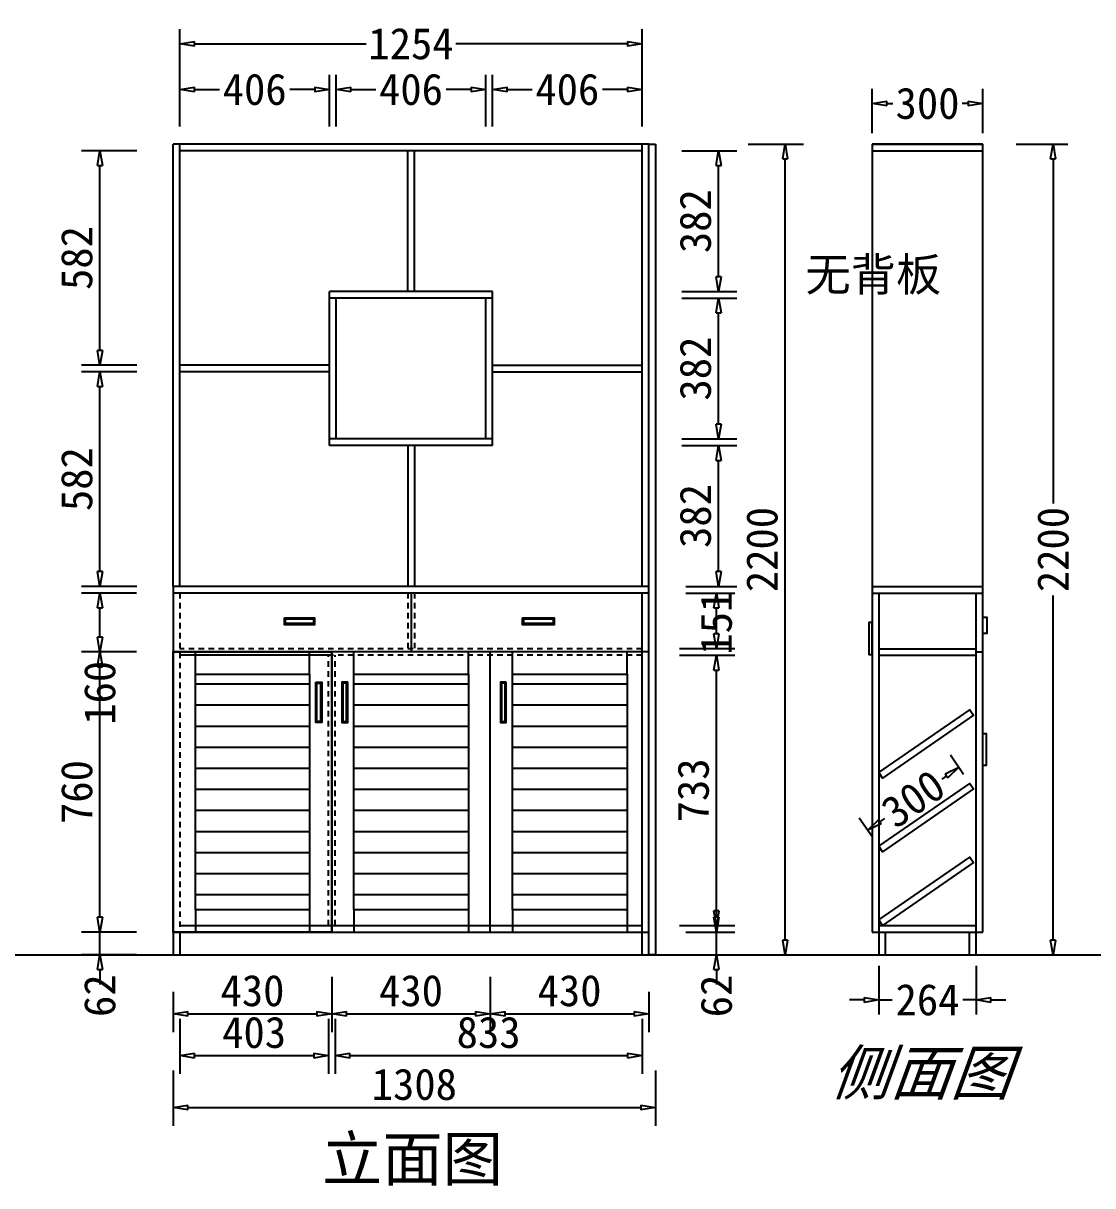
# Model space of a CAD drawing. Header units: millimetres. Extents: x 366509 to 398313, y -1245498 to -1202747.
# Drawn here: x 385664 to 388565, y -1206265 to -1203111 of the extents above; entities that cross this region are included whole.
import ezdxf

# ---------------------------------------------------------------- set-up
doc = ezdxf.new("R2010")
doc.units = ezdxf.units.MM
doc.header["$LTSCALE"] = 20
doc.linetypes.add('JIS_02_0.7', pattern=[1.35, 0.75, -0.6])
doc.layers.get('Defpoints').update_dxf_attribs({"color": 250})
doc.styles.get("Standard").update_dxf_attribs({"font": 'SimSun.ttf', "height": 85})
doc.styles.add('汉字', font='SimSun.ttf', dxfattribs={"oblique": 20, "height": 80})
doc.dimstyles.new('200', dxfattribs={"dimtxt": 90, "dimasz": 40, "dimexe": 50, "dimexo": 100, "dimgap": 20, "dimtad": 1, "dimdec": 0, "dimtxsty": 'Standard', "dimblk": 'CLOSEDBLANK', "dimcen": 100, "dimdle": 50, "dimclrd": 256, "dimclre": 256, "dimclrt": 256, "dimadec": 0, "dimazin": 0, "dimtfac": 1, "dimtdec": 0, "dimtmove": 2, "dimatfit": 3, "dimldrblk": 'CLOSEDBLANK', "dimfxl": 100, "dimfxlon": 1, "dimlwd": 25, "dimlwe": 25, "dimarcsym": 0})
doc.dimstyles.new('周文晶', dxfattribs={"dimtxt": 70, "dimasz": 40, "dimexe": 40, "dimexo": 30, "dimgap": 10, "dimtad": 0, "dimdec": 0, "dimtxsty": 'Standard', "dimblk": 'CLOSEDBLANK', "dimcen": 200, "dimclrd": 256, "dimclre": 256, "dimadec": 0, "dimazin": 0, "dimtfac": 1, "dimtdec": 0, "dimtmove": 0, "dimatfit": 3, "dimldrblk": 'CLOSEDBLANK', "dimfxl": 100, "dimfxlon": 1, "dimarcsym": 0})

# ---------------------------------------------------------------- blocks, each defined once
blk = doc.blocks.new('_ClosedBlank')
at = {"color": 0, "linetype": 'ByBlock', "lineweight": -2}
for p, q in [((-1, 0.167), (0, 0)), ((-1, 0.167), (-1, -0.167)), ((0, 0), (-1, -0.167))]:
    blk.add_line(p, q, dxfattribs=at)
blk = doc.blocks.new('*D392')
at = {"lineweight": 25, "transparency": 16777216}
for p, q in [((386500.8, -1205698.6), (386500.8, -1205848.6)), ((386070.8, -1205738.8), (386070.8, -1205848.6)), ((386110.8, -1205798.6), (386460.8, -1205798.6))]:
    blk.add_line(p, q, dxfattribs=at)
at = {"layer": 'Defpoints', "color": 0, "transparency": 16777216}
for p in [(386500.8, -1205576.8), (386070.8, -1205638.8), (386500.8, -1205798.6)]:
    blk.add_point(p, dxfattribs=at)
at = {"lineweight": 25, "transparency": 16777216, "xscale": 40, "yscale": 40, "zscale": 40, "rotation": 180}
blk.add_blockref('_ClosedBlank', (386070.8, -1205798.6), dxfattribs=at)
at = {"lineweight": 25, "transparency": 16777216, "xscale": 40, "yscale": 40, "zscale": 40}
blk.add_blockref('_ClosedBlank', (386500.8, -1205798.6), dxfattribs=at)
at = {"lineweight": -3, "transparency": 16777216, "insert": (386285.8, -1205736.1), "char_height": 85, "attachment_point": 5}
blk.add_mtext('430', dxfattribs=at)
blk = doc.blocks.new('*D393')
at = {"lineweight": 25, "transparency": 16777216}
for p, q in [((386500.8, -1205698.6), (386500.8, -1205848.6)), ((386930.8, -1205698.6), (386930.8, -1205848.6)), ((386540.8, -1205798.6), (386890.8, -1205798.6))]:
    blk.add_line(p, q, dxfattribs=at)
at = {"layer": 'Defpoints', "color": 0, "transparency": 16777216}
for p in [(386500.8, -1205576.8), (386930.8, -1205576.8), (386930.8, -1205798.6)]:
    blk.add_point(p, dxfattribs=at)
at = {"lineweight": 25, "transparency": 16777216, "xscale": 40, "yscale": 40, "zscale": 40, "rotation": 180}
blk.add_blockref('_ClosedBlank', (386500.8, -1205798.6), dxfattribs=at)
at = {"lineweight": 25, "transparency": 16777216, "xscale": 40, "yscale": 40, "zscale": 40}
blk.add_blockref('_ClosedBlank', (386930.8, -1205798.6), dxfattribs=at)
at = {"lineweight": -3, "transparency": 16777216, "insert": (386715.8, -1205736.1), "char_height": 85, "attachment_point": 5}
blk.add_mtext('430', dxfattribs=at)
blk = doc.blocks.new('*D394')
at = {"lineweight": 25, "transparency": 16777216}
for p, q in [((386930.8, -1205698.6), (386930.8, -1205848.6)), ((387360.8, -1205738.8), (387360.8, -1205848.6)), ((386970.8, -1205798.6), (387320.8, -1205798.6))]:
    blk.add_line(p, q, dxfattribs=at)
at = {"layer": 'Defpoints', "color": 0, "transparency": 16777216}
for p in [(386930.8, -1205576.8), (387360.8, -1205638.8), (387360.8, -1205798.6)]:
    blk.add_point(p, dxfattribs=at)
at = {"lineweight": 25, "transparency": 16777216, "xscale": 40, "yscale": 40, "zscale": 40, "rotation": 180}
blk.add_blockref('_ClosedBlank', (386930.8, -1205798.6), dxfattribs=at)
at = {"lineweight": 25, "transparency": 16777216, "xscale": 40, "yscale": 40, "zscale": 40}
blk.add_blockref('_ClosedBlank', (387360.8, -1205798.6), dxfattribs=at)
at = {"lineweight": -3, "transparency": 16777216, "insert": (387145.8, -1205736.1), "char_height": 85, "attachment_point": 5}
blk.add_mtext('430', dxfattribs=at)
blk = doc.blocks.new('*D395')
at = {"lineweight": 25, "transparency": 16777216}
for p, q in [((386088.8, -1205811.9), (386088.8, -1205961.9)), ((386491.8, -1205811.9), (386491.8, -1205961.9)), ((386128.8, -1205911.9), (386451.8, -1205911.9))]:
    blk.add_line(p, q, dxfattribs=at)
at = {"layer": 'Defpoints', "color": 0, "transparency": 16777216}
for p in [(386491.8, -1205558.8), (386088.8, -1205576.8), (386491.8, -1205911.9)]:
    blk.add_point(p, dxfattribs=at)
at = {"lineweight": 25, "transparency": 16777216, "xscale": 40, "yscale": 40, "zscale": 40, "rotation": 180}
blk.add_blockref('_ClosedBlank', (386088.8, -1205911.9), dxfattribs=at)
at = {"lineweight": 25, "transparency": 16777216, "xscale": 40, "yscale": 40, "zscale": 40}
blk.add_blockref('_ClosedBlank', (386491.8, -1205911.9), dxfattribs=at)
at = {"lineweight": -3, "transparency": 16777216, "insert": (386290.3, -1205849.4), "char_height": 85, "attachment_point": 5}
blk.add_mtext('403', dxfattribs=at)
blk = doc.blocks.new('*D396')
at = {"lineweight": 25, "transparency": 16777216}
for p, q in [((386509.8, -1205811.9), (386509.8, -1205961.9)), ((387342.8, -1205811.9), (387342.8, -1205961.9)), ((386549.8, -1205911.9), (387302.8, -1205911.9))]:
    blk.add_line(p, q, dxfattribs=at)
at = {"layer": 'Defpoints', "color": 0, "transparency": 16777216}
for p in [(386509.8, -1205558.8), (387342.8, -1205576.8), (387342.8, -1205911.9)]:
    blk.add_point(p, dxfattribs=at)
at = {"lineweight": 25, "transparency": 16777216, "xscale": 40, "yscale": 40, "zscale": 40, "rotation": 180}
blk.add_blockref('_ClosedBlank', (386509.8, -1205911.9), dxfattribs=at)
at = {"lineweight": 25, "transparency": 16777216, "xscale": 40, "yscale": 40, "zscale": 40}
blk.add_blockref('_ClosedBlank', (387342.8, -1205911.9), dxfattribs=at)
at = {"lineweight": -3, "transparency": 16777216, "insert": (386926.3, -1205849.4), "char_height": 85, "attachment_point": 5}
blk.add_mtext('833', dxfattribs=at)
blk = doc.blocks.new('*D431')
at = {"lineweight": 25, "transparency": 16777216}
for p, q in [((385871.9, -1205536.8), (385871.9, -1205496.8)), ((385970.8, -1205576.8), (385821.9, -1205576.8)), ((385871.9, -1205638.8), (385871.9, -1205576.8)), ((385970.8, -1205638.8), (385821.9, -1205638.8)), ((385871.9, -1205678.8), (385871.9, -1205718.8))]:
    blk.add_line(p, q, dxfattribs=at)
at = {"layer": 'Defpoints', "color": 0, "transparency": 16777216}
for p in [(385871.9, -1205576.8), (386070.8, -1205576.8), (386070.8, -1205638.8)]:
    blk.add_point(p, dxfattribs=at)
at = {"lineweight": 25, "transparency": 16777216, "xscale": 40, "yscale": 40, "zscale": 40}
for p, rotation in [((385871.9, -1205576.8), 270), ((385871.9, -1205638.8), 90)]:
    blk.add_blockref('_ClosedBlank', p, dxfattribs=dict(at, rotation=rotation))
at = {"lineweight": -3, "transparency": 16777216, "insert": (385871.9, -1205749.4), "char_height": 85, "attachment_point": 5, "rotation": 90}
blk.add_mtext('62', dxfattribs=at)
blk = doc.blocks.new('*D432')
at = {"lineweight": 25, "transparency": 16777216}
for p, q in [((385970.8, -1204816.8), (385821.9, -1204816.8)), ((385871.9, -1205536.8), (385871.9, -1204856.8)), ((385970.8, -1205576.8), (385821.9, -1205576.8))]:
    blk.add_line(p, q, dxfattribs=at)
at = {"layer": 'Defpoints', "color": 0, "transparency": 16777216}
for p in [(385871.9, -1204816.8), (386070.8, -1204816.8), (386070.8, -1205576.8)]:
    blk.add_point(p, dxfattribs=at)
at = {"lineweight": 25, "transparency": 16777216, "xscale": 40, "yscale": 40, "zscale": 40}
for p, rotation in [((385871.9, -1204816.8), 90), ((385871.9, -1205576.8), 270)]:
    blk.add_blockref('_ClosedBlank', p, dxfattribs=dict(at, rotation=rotation))
at = {"lineweight": -3, "transparency": 16777216, "insert": (385809.4, -1205196.8), "char_height": 85, "attachment_point": 5, "rotation": 90}
blk.add_mtext('760', dxfattribs=at)
blk = doc.blocks.new('*D433')
at = {"lineweight": 25, "transparency": 16777216}
for p, q in [((385970.8, -1204656.8), (385821.9, -1204656.8)), ((385871.9, -1204776.8), (385871.9, -1204696.8)), ((385970.8, -1204816.8), (385821.9, -1204816.8))]:
    blk.add_line(p, q, dxfattribs=at)
at = {"layer": 'Defpoints', "color": 0, "transparency": 16777216}
for p in [(385871.9, -1204656.8), (386070.8, -1204656.8), (386070.8, -1204816.8)]:
    blk.add_point(p, dxfattribs=at)
at = {"lineweight": 25, "transparency": 16777216, "xscale": 40, "yscale": 40, "zscale": 40}
for p, rotation in [((385871.9, -1204656.8), 90), ((385871.9, -1204816.8), 270)]:
    blk.add_blockref('_ClosedBlank', p, dxfattribs=dict(at, rotation=rotation))
at = {"lineweight": -3, "transparency": 16777216, "insert": (385871.9, -1204927.5), "char_height": 85, "attachment_point": 5, "rotation": 90}
blk.add_mtext('160', dxfattribs=at)
blk = doc.blocks.new('*D397')
at = {"lineweight": 25, "transparency": 16777216}
for p, q in [((387544.2, -1205536.8), (387544.2, -1205496.8)), ((387460.8, -1205576.8), (387594.2, -1205576.8)), ((387544.2, -1205638.8), (387544.2, -1205576.8)), ((387460.8, -1205638.8), (387594.2, -1205638.8)), ((387544.2, -1205678.8), (387544.2, -1205718.8))]:
    blk.add_line(p, q, dxfattribs=at)
at = {"layer": 'Defpoints', "color": 0, "transparency": 16777216}
for p in [(387360.8, -1205576.8), (387544.2, -1205576.8), (387360.8, -1205638.8)]:
    blk.add_point(p, dxfattribs=at)
at = {"lineweight": 25, "transparency": 16777216, "xscale": 40, "yscale": 40, "zscale": 40}
for p, rotation in [((387544.2, -1205576.8), 270), ((387544.2, -1205638.8), 90)]:
    blk.add_blockref('_ClosedBlank', p, dxfattribs=dict(at, rotation=rotation))
at = {"lineweight": -3, "transparency": 16777216, "insert": (387544.2, -1205750.2), "char_height": 85, "attachment_point": 5, "rotation": 90}
blk.add_mtext('62', dxfattribs=at)
blk = doc.blocks.new('*D434')
at = {"lineweight": 25, "transparency": 16777216}
for p, q in [((387444.2, -1204825.8), (387594.2, -1204825.8)), ((387544.2, -1205518.8), (387544.2, -1204865.8)), ((387444.2, -1205558.8), (387594.2, -1205558.8))]:
    blk.add_line(p, q, dxfattribs=at)
at = {"layer": 'Defpoints', "color": 0, "transparency": 16777216}
for p in [(387342.8, -1204825.8), (387544.2, -1204825.8), (387342.8, -1205558.8)]:
    blk.add_point(p, dxfattribs=at)
at = {"lineweight": 25, "transparency": 16777216, "xscale": 40, "yscale": 40, "zscale": 40}
for p, rotation in [((387544.2, -1204825.8), 90), ((387544.2, -1205558.8), 270)]:
    blk.add_blockref('_ClosedBlank', p, dxfattribs=dict(at, rotation=rotation))
at = {"lineweight": -3, "transparency": 16777216, "insert": (387481.7, -1205192.3), "char_height": 85, "attachment_point": 5, "rotation": 90}
blk.add_mtext('733', dxfattribs=at)
blk = doc.blocks.new('*D435')
at = {"lineweight": 25, "transparency": 16777216}
for p, q in [((387460.8, -1204656.8), (387594.2, -1204656.8)), ((387544.2, -1204767.8), (387544.2, -1204696.8)), ((387444.2, -1204807.8), (387594.2, -1204807.8))]:
    blk.add_line(p, q, dxfattribs=at)
at = {"layer": 'Defpoints', "color": 0, "transparency": 16777216}
for p in [(387360.8, -1204656.8), (387544.2, -1204656.8), (387342.8, -1204807.8)]:
    blk.add_point(p, dxfattribs=at)
at = {"lineweight": 25, "transparency": 16777216, "xscale": 40, "yscale": 40, "zscale": 40}
for p, rotation in [((387544.2, -1204656.8), 90), ((387544.2, -1204807.8), 270)]:
    blk.add_blockref('_ClosedBlank', p, dxfattribs=dict(at, rotation=rotation))
at = {"lineweight": -3, "transparency": 16777216, "insert": (387544.2, -1204737.3), "char_height": 85, "attachment_point": 5, "rotation": 90}
blk.add_mtext('151', dxfattribs=at)
blk = doc.blocks.new('*D436')
at = {"lineweight": 25, "transparency": 16777216}
for p, q in [((387450, -1204256.8), (387600, -1204256.8)), ((387550, -1204598.8), (387550, -1204296.8)), ((387460.8, -1204638.8), (387600, -1204638.8))]:
    blk.add_line(p, q, dxfattribs=at)
at = {"layer": 'Defpoints', "color": 0, "transparency": 16777216}
for p in [(387342.8, -1204256.8), (387550, -1204256.8), (387360.8, -1204638.8)]:
    blk.add_point(p, dxfattribs=at)
at = {"lineweight": 25, "transparency": 16777216, "xscale": 40, "yscale": 40, "zscale": 40}
for p, rotation in [((387550, -1204256.8), 90), ((387550, -1204638.8), 270)]:
    blk.add_blockref('_ClosedBlank', p, dxfattribs=dict(at, rotation=rotation))
at = {"lineweight": -3, "transparency": 16777216, "insert": (387487.5, -1204447.8), "char_height": 85, "attachment_point": 5, "rotation": 90}
blk.add_mtext('382', dxfattribs=at)
blk = doc.blocks.new('*D398')
at = {"lineweight": 25, "transparency": 16777216}
for p, q in [((387450, -1203856.8), (387600, -1203856.8)), ((387550, -1204198.8), (387550, -1203896.8)), ((387450, -1204238.8), (387600, -1204238.8))]:
    blk.add_line(p, q, dxfattribs=at)
at = {"layer": 'Defpoints', "color": 0, "transparency": 16777216}
for p in [(387342.8, -1203856.8), (387550, -1203856.8), (387342.8, -1204238.8)]:
    blk.add_point(p, dxfattribs=at)
at = {"lineweight": 25, "transparency": 16777216, "xscale": 40, "yscale": 40, "zscale": 40}
for p, rotation in [((387550, -1203856.8), 90), ((387550, -1204238.8), 270)]:
    blk.add_blockref('_ClosedBlank', p, dxfattribs=dict(at, rotation=rotation))
at = {"lineweight": -3, "transparency": 16777216, "insert": (387487.5, -1204047.8), "char_height": 85, "attachment_point": 5, "rotation": 90}
blk.add_mtext('382', dxfattribs=at)
blk = doc.blocks.new('*D437')
at = {"lineweight": 25, "transparency": 16777216}
for p, q in [((387450, -1203456.8), (387600, -1203456.8)), ((387550, -1203798.8), (387550, -1203496.8)), ((387450, -1203838.8), (387600, -1203838.8))]:
    blk.add_line(p, q, dxfattribs=at)
at = {"layer": 'Defpoints', "color": 0, "transparency": 16777216}
for p in [(387342.8, -1203456.8), (387550, -1203456.8), (386918.8, -1203838.8)]:
    blk.add_point(p, dxfattribs=at)
at = {"lineweight": 25, "transparency": 16777216, "xscale": 40, "yscale": 40, "zscale": 40}
for p, rotation in [((387550, -1203456.8), 90), ((387550, -1203838.8), 270)]:
    blk.add_blockref('_ClosedBlank', p, dxfattribs=dict(at, rotation=rotation))
at = {"lineweight": -3, "transparency": 16777216, "insert": (387487.5, -1203647.8), "char_height": 85, "attachment_point": 5, "rotation": 90}
blk.add_mtext('382', dxfattribs=at)
blk = doc.blocks.new('*D438')
at = {"lineweight": 25, "transparency": 16777216}
for p, q in [((387630.7, -1203438.8), (387780.7, -1203438.8)), ((387730.7, -1205598.8), (387730.7, -1203478.8)), ((387630.7, -1205638.8), (387780.7, -1205638.8))]:
    blk.add_line(p, q, dxfattribs=at)
at = {"layer": 'Defpoints', "color": 0, "transparency": 16777216}
for p in [(387360.8, -1203438.8), (387730.7, -1203438.8), (387360.8, -1205638.8)]:
    blk.add_point(p, dxfattribs=at)
at = {"lineweight": 25, "transparency": 16777216, "xscale": 40, "yscale": 40, "zscale": 40}
for p, rotation in [((387730.7, -1203438.8), 90), ((387730.7, -1205638.8), 270)]:
    blk.add_blockref('_ClosedBlank', p, dxfattribs=dict(at, rotation=rotation))
at = {"lineweight": -3, "transparency": 16777216, "insert": (387668.2, -1204538.8), "char_height": 85, "attachment_point": 5, "rotation": 90}
blk.add_mtext('2200', dxfattribs=at)
blk = doc.blocks.new('*D399')
at = {"lineweight": 25, "transparency": 16777216}
for p, q in [((386070.8, -1205952.8), (386070.8, -1206102.8)), ((387378.8, -1205952.8), (387378.8, -1206102.8)), ((386110.8, -1206052.8), (387338.8, -1206052.8))]:
    blk.add_line(p, q, dxfattribs=at)
at = {"layer": 'Defpoints', "color": 0, "transparency": 16777216}
for p in [(386070.8, -1205638.8), (387378.8, -1205638.8), (387378.8, -1206052.8)]:
    blk.add_point(p, dxfattribs=at)
at = {"lineweight": 25, "transparency": 16777216, "xscale": 40, "yscale": 40, "zscale": 40, "rotation": 180}
blk.add_blockref('_ClosedBlank', (386070.8, -1206052.8), dxfattribs=at)
at = {"lineweight": 25, "transparency": 16777216, "xscale": 40, "yscale": 40, "zscale": 40}
blk.add_blockref('_ClosedBlank', (387378.8, -1206052.8), dxfattribs=at)
at = {"lineweight": -3, "transparency": 16777216, "insert": (386724.8, -1205990.3), "char_height": 85, "attachment_point": 5}
blk.add_mtext('1308', dxfattribs=at)
blk = doc.blocks.new('*D439')
at = {"lineweight": 25, "transparency": 16777216}
for p, q in [((385971.9, -1204056.8), (385821.9, -1204056.8)), ((385871.9, -1204598.8), (385871.9, -1204096.8)), ((385971.9, -1204638.8), (385821.9, -1204638.8))]:
    blk.add_line(p, q, dxfattribs=at)
at = {"layer": 'Defpoints', "color": 0, "transparency": 16777216}
for p in [(385871.9, -1204056.8), (386088.8, -1204056.8), (386088.8, -1204638.8)]:
    blk.add_point(p, dxfattribs=at)
at = {"lineweight": 25, "transparency": 16777216, "xscale": 40, "yscale": 40, "zscale": 40}
for p, rotation in [((385871.9, -1204056.8), 90), ((385871.9, -1204638.8), 270)]:
    blk.add_blockref('_ClosedBlank', p, dxfattribs=dict(at, rotation=rotation))
at = {"lineweight": -3, "transparency": 16777216, "insert": (385809.4, -1204347.8), "char_height": 85, "attachment_point": 5, "rotation": 90}
blk.add_mtext('582', dxfattribs=at)
blk = doc.blocks.new('*D440')
at = {"lineweight": 25, "transparency": 16777216}
for p, q in [((385971.9, -1203456.8), (385821.9, -1203456.8)), ((385871.9, -1203998.8), (385871.9, -1203496.8)), ((385971.9, -1204038.8), (385821.9, -1204038.8))]:
    blk.add_line(p, q, dxfattribs=at)
at = {"layer": 'Defpoints', "color": 0, "transparency": 16777216}
for p in [(385871.9, -1203456.8), (386088.8, -1203456.8), (386088.8, -1204038.8)]:
    blk.add_point(p, dxfattribs=at)
at = {"lineweight": 25, "transparency": 16777216, "xscale": 40, "yscale": 40, "zscale": 40}
for p, rotation in [((385871.9, -1203456.8), 90), ((385871.9, -1204038.8), 270)]:
    blk.add_blockref('_ClosedBlank', p, dxfattribs=dict(at, rotation=rotation))
at = {"lineweight": -3, "transparency": 16777216, "insert": (385809.4, -1203747.8), "char_height": 85, "attachment_point": 5, "rotation": 90}
blk.add_mtext('582', dxfattribs=at)
blk = doc.blocks.new('*D400')
at = {"lineweight": -2, "transparency": 16777216}
for p, q in [((386088.8, -1203390.5), (386088.8, -1203250.5)), ((386494.8, -1203390.5), (386494.8, -1203250.5)), ((386128.8, -1203290.5), (386196.3, -1203290.5)), ((386454.8, -1203290.5), (386387.3, -1203290.5))]:
    blk.add_line(p, q, dxfattribs=at)
at = {"layer": 'Defpoints', "color": 0, "transparency": 16777216}
for p in [(386494.8, -1203290.5), (386088.8, -1203438.8), (386494.8, -1203856.8)]:
    blk.add_point(p, dxfattribs=at)
at = {"lineweight": -2, "transparency": 16777216, "xscale": 40, "yscale": 40, "zscale": 40, "rotation": 180}
blk.add_blockref('_ClosedBlank', (386088.8, -1203290.5), dxfattribs=at)
at = {"lineweight": -2, "transparency": 16777216, "xscale": 40, "yscale": 40, "zscale": 40}
blk.add_blockref('_ClosedBlank', (386494.8, -1203290.5), dxfattribs=at)
at = {"color": 0, "transparency": 16777216, "insert": (386291.8, -1203290.5), "char_height": 85, "attachment_point": 5}
blk.add_mtext('406', dxfattribs=at)
blk = doc.blocks.new('*D401')
at = {"lineweight": -2, "transparency": 16777216}
for p, q in [((386512.8, -1203390.5), (386512.8, -1203250.5)), ((386918.8, -1203390.5), (386918.8, -1203250.5)), ((386552.8, -1203290.5), (386620.3, -1203290.5)), ((386878.8, -1203290.5), (386811.3, -1203290.5))]:
    blk.add_line(p, q, dxfattribs=at)
at = {"layer": 'Defpoints', "color": 0, "transparency": 16777216}
for p in [(386918.8, -1203290.5), (386918.8, -1203456.8), (386512.8, -1203856.8)]:
    blk.add_point(p, dxfattribs=at)
at = {"lineweight": -2, "transparency": 16777216, "xscale": 40, "yscale": 40, "zscale": 40, "rotation": 180}
blk.add_blockref('_ClosedBlank', (386512.8, -1203290.5), dxfattribs=at)
at = {"lineweight": -2, "transparency": 16777216, "xscale": 40, "yscale": 40, "zscale": 40}
blk.add_blockref('_ClosedBlank', (386918.8, -1203290.5), dxfattribs=at)
at = {"color": 0, "transparency": 16777216, "insert": (386715.8, -1203290.5), "char_height": 85, "attachment_point": 5}
blk.add_mtext('406', dxfattribs=at)
blk = doc.blocks.new('*D402')
at = {"lineweight": -2, "transparency": 16777216}
for p, q in [((386936.8, -1203390.5), (386936.8, -1203250.5)), ((387342.8, -1203390.5), (387342.8, -1203250.5)), ((386976.8, -1203290.5), (387044.3, -1203290.5)), ((387302.8, -1203290.5), (387235.3, -1203290.5))]:
    blk.add_line(p, q, dxfattribs=at)
at = {"layer": 'Defpoints', "color": 0, "transparency": 16777216}
for p in [(387342.8, -1203290.5), (386936.8, -1203456.8), (387342.8, -1203438.8)]:
    blk.add_point(p, dxfattribs=at)
at = {"lineweight": -2, "transparency": 16777216, "xscale": 40, "yscale": 40, "zscale": 40, "rotation": 180}
blk.add_blockref('_ClosedBlank', (386936.8, -1203290.5), dxfattribs=at)
at = {"lineweight": -2, "transparency": 16777216, "xscale": 40, "yscale": 40, "zscale": 40}
blk.add_blockref('_ClosedBlank', (387342.8, -1203290.5), dxfattribs=at)
at = {"color": 0, "transparency": 16777216, "insert": (387139.8, -1203290.5), "char_height": 85, "attachment_point": 5}
blk.add_mtext('406', dxfattribs=at)
blk = doc.blocks.new('*D403')
at = {"lineweight": -2, "transparency": 16777216}
for p, q in [((386088.8, -1203266.6), (386088.8, -1203126.6)), ((387342.8, -1203266.6), (387342.8, -1203126.6)), ((386128.8, -1203166.6), (386593.9, -1203166.6)), ((387302.8, -1203166.6), (386837.7, -1203166.6))]:
    blk.add_line(p, q, dxfattribs=at)
at = {"layer": 'Defpoints', "color": 0, "transparency": 16777216}
for p in [(387342.8, -1203166.6), (386088.8, -1203456.8), (387342.8, -1203456.8)]:
    blk.add_point(p, dxfattribs=at)
at = {"lineweight": -2, "transparency": 16777216, "xscale": 40, "yscale": 40, "zscale": 40, "rotation": 180}
blk.add_blockref('_ClosedBlank', (386088.8, -1203166.6), dxfattribs=at)
at = {"lineweight": -2, "transparency": 16777216, "xscale": 40, "yscale": 40, "zscale": 40}
blk.add_blockref('_ClosedBlank', (387342.8, -1203166.6), dxfattribs=at)
at = {"color": 0, "transparency": 16777216, "insert": (386715.8, -1203166.6), "char_height": 85, "attachment_point": 5}
blk.add_mtext('1254', dxfattribs=at)
blk = doc.blocks.new('*D429')
at = {"lineweight": -2, "transparency": 16777216}
for p, q in [((387984.8, -1205668.8), (387984.8, -1205800.8)), ((388248.8, -1205668.8), (388248.8, -1205800.8)), ((387944.8, -1205760.8), (387904.8, -1205760.8)), ((387984.8, -1205760.8), (388021.3, -1205760.8)), ((388248.8, -1205760.8), (388212.2, -1205760.8)), ((388288.8, -1205760.8), (388328.8, -1205760.8))]:
    blk.add_line(p, q, dxfattribs=at)
at = {"layer": 'Defpoints', "color": 0, "transparency": 16777216}
for p in [(387984.8, -1205638.8), (388248.8, -1205638.8), (388248.8, -1205760.8)]:
    blk.add_point(p, dxfattribs=at)
at = {"lineweight": -2, "transparency": 16777216, "xscale": 40, "yscale": 40, "zscale": 40}
blk.add_blockref('_ClosedBlank', (387984.8, -1205760.8), dxfattribs=at)
at = {"lineweight": -2, "transparency": 16777216, "xscale": 40, "yscale": 40, "zscale": 40, "rotation": 180}
blk.add_blockref('_ClosedBlank', (388248.8, -1205760.8), dxfattribs=at)
at = {"color": 0, "transparency": 16777216, "insert": (388116.8, -1205760.8), "char_height": 85, "attachment_point": 5}
blk.add_mtext('264', dxfattribs=at)
blk = doc.blocks.new('*D386')
at = {"lineweight": -2, "transparency": 16777216}
for p, q in [((388357.4, -1203438.8), (388497.4, -1203438.8)), ((388457.4, -1203478.8), (388457.4, -1204414.1)), ((388457.4, -1205598.8), (388457.4, -1204663.6)), ((388357.4, -1205638.8), (388497.4, -1205638.8))]:
    blk.add_line(p, q, dxfattribs=at)
at = {"layer": 'Defpoints', "color": 0, "transparency": 16777216}
for p in [(388257.8, -1203438.8), (388457.4, -1203438.8), (388266.8, -1205638.8)]:
    blk.add_point(p, dxfattribs=at)
at = {"lineweight": -2, "transparency": 16777216, "xscale": 40, "yscale": 40, "zscale": 40}
for p, rotation in [((388457.4, -1203438.8), 90), ((388457.4, -1205638.8), 270)]:
    blk.add_blockref('_ClosedBlank', p, dxfattribs=dict(at, rotation=rotation))
at = {"color": 0, "transparency": 16777216, "insert": (388457.4, -1204538.8), "char_height": 85, "attachment_point": 5, "rotation": 90}
blk.add_mtext('2200', dxfattribs=at)
blk = doc.blocks.new('*D387')
at = {"lineweight": -2, "transparency": 16777216}
for p, q in [((387966.8, -1203408.8), (387966.8, -1203288.5)), ((388266.8, -1203408.8), (388266.8, -1203288.5)), ((388006.8, -1203328.5), (388022.7, -1203328.5)), ((388226.8, -1203328.5), (388210.8, -1203328.5))]:
    blk.add_line(p, q, dxfattribs=at)
at = {"layer": 'Defpoints', "color": 0, "transparency": 16777216}
for p in [(388266.8, -1203328.5), (387966.8, -1203438.8), (388266.8, -1203438.8)]:
    blk.add_point(p, dxfattribs=at)
at = {"lineweight": -2, "transparency": 16777216, "xscale": 40, "yscale": 40, "zscale": 40, "rotation": 180}
blk.add_blockref('_ClosedBlank', (387966.8, -1203328.5), dxfattribs=at)
at = {"lineweight": -2, "transparency": 16777216, "xscale": 40, "yscale": 40, "zscale": 40}
blk.add_blockref('_ClosedBlank', (388266.8, -1203328.5), dxfattribs=at)
at = {"color": 0, "transparency": 16777216, "insert": (388116.8, -1203328.5), "char_height": 85, "attachment_point": 5}
blk.add_mtext('300', dxfattribs=at)
blk = doc.blocks.new('*D388')
at = {"lineweight": -2, "transparency": 16777216}
for p, q in [((388214.6, -1205148.9), (388178.7, -1205096.9)), ((388168.5, -1205152.5), (388155.4, -1205161.6)), ((387967.7, -1205319.3), (387931.8, -1205267.3)), ((387987.4, -1205277.5), (388000.6, -1205268.4))]:
    blk.add_line(p, q, dxfattribs=at)
at = {"layer": 'Defpoints', "color": 0, "transparency": 16777216}
for p in [(388201.4, -1205129.8), (388231.7, -1205173.6), (387984.8, -1205344)]:
    blk.add_point(p, dxfattribs=at)
at = {"lineweight": -2, "transparency": 16777216, "xscale": 40, "yscale": 40, "zscale": 40}
for p, rotation in [((388201.4, -1205129.8), 34.61715798447761), ((387954.5, -1205300.2), 214.6171579844776)]:
    blk.add_blockref('_ClosedBlank', p, dxfattribs=dict(at, rotation=rotation))
at = {"color": 0, "transparency": 16777216, "insert": (388078, -1205215), "char_height": 85, "attachment_point": 5, "rotation": 34.6172}
blk.add_mtext('300', dxfattribs=at)
blk = doc.blocks.new('*D465')
at = {"lineweight": 25, "transparency": 16777216}
for p, q in [((387450, -1203456.8), (387600, -1203456.8)), ((387550, -1203798.8), (387550, -1203496.8)), ((387450, -1203838.8), (387600, -1203838.8))]:
    blk.add_line(p, q, dxfattribs=at)
at = {"layer": 'Defpoints', "color": 0, "transparency": 16777216}
for p in [(387342.8, -1203456.8), (387550, -1203456.8), (386936.8, -1203838.8)]:
    blk.add_point(p, dxfattribs=at)
at = {"lineweight": 25, "transparency": 16777216, "xscale": 40, "yscale": 40, "zscale": 40}
for p, rotation in [((387550, -1203456.8), 90), ((387550, -1203838.8), 270)]:
    blk.add_blockref('_ClosedBlank', p, dxfattribs=dict(at, rotation=rotation))
at = {"lineweight": -3, "transparency": 16777216, "insert": (387487.5, -1203647.8), "char_height": 85, "attachment_point": 5, "rotation": 90}
blk.add_mtext('382', dxfattribs=at)
blk = doc.blocks.new('*D463')
at = {"lineweight": -2, "transparency": 16777216}
for p, q in [((386088.8, -1203390.5), (386088.8, -1203250.5)), ((386494.8, -1203390.5), (386494.8, -1203250.5)), ((386128.8, -1203290.5), (386196.3, -1203290.5)), ((386454.8, -1203290.5), (386387.3, -1203290.5))]:
    blk.add_line(p, q, dxfattribs=at)
at = {"layer": 'Defpoints', "color": 0, "transparency": 16777216}
for p in [(386494.8, -1203290.5), (386088.8, -1203438.8), (386494.8, -1203856.8)]:
    blk.add_point(p, dxfattribs=at)
at = {"lineweight": -2, "transparency": 16777216, "xscale": 40, "yscale": 40, "zscale": 40, "rotation": 180}
blk.add_blockref('_ClosedBlank', (386088.8, -1203290.5), dxfattribs=at)
at = {"lineweight": -2, "transparency": 16777216, "xscale": 40, "yscale": 40, "zscale": 40}
blk.add_blockref('_ClosedBlank', (386494.8, -1203290.5), dxfattribs=at)
at = {"color": 0, "transparency": 16777216, "insert": (386291.8, -1203290.5), "char_height": 85, "attachment_point": 5}
blk.add_mtext('406', dxfattribs=at)
blk = doc.blocks.new('*D464')
at = {"lineweight": -2, "transparency": 16777216}
for p, q in [((386512.8, -1203390.5), (386512.8, -1203250.5)), ((386918.8, -1203390.5), (386918.8, -1203250.5)), ((386552.8, -1203290.5), (386620.3, -1203290.5)), ((386878.8, -1203290.5), (386811.3, -1203290.5))]:
    blk.add_line(p, q, dxfattribs=at)
at = {"layer": 'Defpoints', "color": 0, "transparency": 16777216}
for p in [(386918.8, -1203290.5), (386918.8, -1203456.8), (386512.8, -1203856.8)]:
    blk.add_point(p, dxfattribs=at)
at = {"lineweight": -2, "transparency": 16777216, "xscale": 40, "yscale": 40, "zscale": 40, "rotation": 180}
blk.add_blockref('_ClosedBlank', (386512.8, -1203290.5), dxfattribs=at)
at = {"lineweight": -2, "transparency": 16777216, "xscale": 40, "yscale": 40, "zscale": 40}
blk.add_blockref('_ClosedBlank', (386918.8, -1203290.5), dxfattribs=at)
at = {"color": 0, "transparency": 16777216, "insert": (386715.8, -1203290.5), "char_height": 85, "attachment_point": 5}
blk.add_mtext('406', dxfattribs=at)

msp = doc.modelspace()

# ---------------------------------------------------------------- hatches: boundary and pattern name
at = {"lineweight": -3}
h = msp.add_hatch(dxfattribs=at)
h.set_pattern_fill('LINE', color=250, scale=18, style=0)
h.set_pattern_definition([(0, (264486.25, -1191930.41), (0, 57.15), [])])
h.paths.add_polyline_path([(387301.82, -1204876.817), (386990.82, -1204876.817), (386990.82, -1205516.817), (387301.82, -1205516.817)])
h.paths.add_polyline_path([(386871.82, -1204876.817), (386560.82, -1204876.817), (386560.82, -1205516.817), (386871.82, -1205516.817)])
h.paths.add_polyline_path([(386130.82, -1205516.817), (386440.82, -1205516.817), (386440.82, -1204876.817), (386130.82, -1204876.817)])

# ---------------------------------------------------------------- linework, layer by layer
for p, q in [((386930.82, -1203438.817), (386070.82, -1203438.817)), ((386070.82, -1204638.817), (386070.82, -1203438.817)), ((386088.82, -1204638.817), (386088.82, -1203438.817)), ((387342.82, -1203456.817), (386088.82, -1203456.817)), ((387360.82, -1203438.817), (386930.82, -1203438.817)), ((387342.82, -1204638.817), (387342.82, -1203438.817)), ((387360.82, -1205638.817), (387360.82, -1203438.817)), ((386936.82, -1203838.817), (386494.82, -1203838.817)), ((386494.82, -1204256.817), (386494.82, -1203838.817)), ((386936.82, -1203856.817), (386494.82, -1203856.817)), ((386512.82, -1204238.817), (386512.82, -1203856.817)), ((386918.82, -1204238.817), (386918.82, -1203856.817)), ((386936.82, -1204256.817), (386936.82, -1203838.817)), ((386936.82, -1204238.817), (386494.82, -1204238.817)), ((386936.82, -1204256.817), (386494.82, -1204256.817)), ((387360.82, -1204638.817), (386070.82, -1204638.817)), ((386070.82, -1204638.817), (386070.82, -1205638.817)), ((387360.82, -1204656.817), (386070.82, -1204656.817)), ((387360.82, -1205638.817), (387360.82, -1204638.817)), ((387360.82, -1204816.817), (386070.82, -1204816.817)), ((386130.82, -1204876.817), (386130.82, -1204816.817)), ((386440.82, -1204876.817), (386440.82, -1204816.817)), ((386500.82, -1205576.817), (386500.82, -1204816.817)), ((386560.82, -1204876.817), (386560.82, -1204816.817)), ((386871.82, -1204876.817), (386871.82, -1204816.817)), ((386930.82, -1205576.817), (386930.82, -1204816.817)), ((386990.82, -1204876.817), (386990.82, -1204816.817)), ((387301.82, -1204876.817), (387301.82, -1204816.817)), ((386130.82, -1205516.817), (386130.82, -1205576.817)), ((386440.82, -1205516.817), (386440.82, -1205576.817)), ((386560.82, -1205516.817), (386560.82, -1205576.817)), ((386871.82, -1205516.817), (386871.82, -1205576.817)), ((386990.82, -1205516.817), (386990.82, -1205576.817)), ((387301.82, -1205516.817), (387301.82, -1205576.817)), ((386070.82, -1205576.817), (387360.82, -1205576.817)), ((386088.82, -1205576.817), (386088.82, -1205638.817)), ((387342.82, -1205638.817), (387342.82, -1205576.817)), ((386070.82, -1205638.817), (387360.82, -1205638.817))]:
    msp.add_line(p, q, dxfattribs=at)
for p, q in [((386706.82, -1203838.817), (386706.82, -1203456.817)), ((386724.82, -1203838.817), (386724.82, -1203456.817)), ((387360.82, -1203438.817), (387378.82, -1203438.817)), ((387378.82, -1203438.817), (387378.82, -1205638.817)), ((388248.764, -1203438.834), (387966.764, -1203438.834)), ((387966.764, -1203438.834), (387966.764, -1203438.834)), ((387984.764, -1203438.834), (387984.764, -1203438.834)), ((388266.764, -1203438.834), (388248.764, -1203438.834)), ((388248.764, -1203438.834), (388248.764, -1203438.834)), ((388266.764, -1203438.834), (388266.764, -1203438.834)), ((386494.82, -1204038.817), (386088.82, -1204038.817)), ((386494.82, -1204056.817), (386088.82, -1204056.817)), ((386936.82, -1204038.817), (387342.82, -1204038.817)), ((386936.82, -1204056.817), (387342.82, -1204056.817)), ((386706.82, -1204256.817), (386706.82, -1204638.817)), ((386724.82, -1204256.817), (386724.82, -1204638.817)), ((386715.82, -1204656.817), (386715.82, -1204816.817)), ((387984.764, -1205576.817), (387984.764, -1205638.817)), ((388002.764, -1205638.817), (388002.764, -1205576.817)), ((366509.141, -1205638.817), (398312.891, -1205638.817)), ((387378.82, -1205638.817), (387360.82, -1205638.817)), ((387984.764, -1205638.817), (388002.764, -1205638.817))]:
    msp.add_line(p, q)
at = {"color": 0}
for p, q in [((387966.764, -1203438.834), (388266.764, -1203438.834)), ((387966.764, -1203438.834), (387966.764, -1205576.817)), ((387966.764, -1203456.834), (388266.764, -1203456.834)), ((388248.764, -1203438.834), (388266.764, -1203438.834)), ((388266.764, -1205576.817), (388266.764, -1203438.834)), ((387966.764, -1204638.817), (388266.764, -1204638.817)), ((387966.764, -1204656.817), (388266.764, -1204656.817)), ((387984.764, -1204656.817), (387984.764, -1205576.817)), ((388248.764, -1205638.817), (388248.764, -1204656.817)), ((387984.764, -1204807.817), (388248.764, -1204807.817)), ((387984.764, -1204825.817), (388248.764, -1204825.817)), ((388248.764, -1204816.817), (388266.764, -1204816.817)), ((387984.764, -1205558.817), (388248.764, -1205558.817)), ((387966.764, -1205576.817), (388266.764, -1205576.817)), ((388230.764, -1205638.817), (388230.764, -1205576.817)), ((387984.764, -1205638.817), (388248.764, -1205638.817))]:
    msp.add_line(p, q, dxfattribs=at)
at = {"color": 250, "linetype": 'JIS_02_0.7', "lineweight": -3}
for p, q in [((386088.82, -1204656.817), (386088.82, -1205576.817)), ((386706.82, -1204656.817), (386706.82, -1204807.817)), ((386724.82, -1204656.817), (386724.82, -1204807.817)), ((387342.82, -1204807.817), (386088.82, -1204807.817)), ((387342.82, -1204825.817), (386088.82, -1204825.817)), ((386491.82, -1204825.817), (386088.82, -1204825.817)), ((386491.82, -1205558.817), (386491.82, -1204825.817)), ((386509.82, -1205558.817), (386509.82, -1204825.817))]:
    msp.add_line(p, q, dxfattribs=at)
at = {"color": 250, "lineweight": -3}
for p, q in [((387342.82, -1205576.817), (387342.82, -1204656.817)), ((386088.82, -1205558.817), (387342.82, -1205558.817))]:
    msp.add_line(p, q, dxfattribs=at)
for points in [[(386372.521, -1204724.3), (386454.326, -1204724.3), (386454.326, -1204742.878), (386372.521, -1204742.878)], [(386375.521, -1204727.3), (386451.326, -1204727.3), (386451.326, -1204739.878), (386375.521, -1204739.878)], [(387018.615, -1204724.3), (387104.42, -1204724.3), (387104.42, -1204742.878), (387018.615, -1204742.878)], [(387021.615, -1204727.3), (387101.42, -1204727.3), (387101.42, -1204739.878), (387021.615, -1204739.878)], [(387966.764, -1204736.415), (387957.435, -1204736.415), (387957.435, -1204823.993), (387966.764, -1204823.993)], [(388266.764, -1204722.517), (388277.305, -1204722.517), (388277.305, -1204766.54), (388266.764, -1204766.54)], [(386457.506, -1204898.441), (386473.545, -1204898.441), (386473.545, -1205008.425), (386457.506, -1205008.425)], [(386460.506, -1204901.441), (386470.545, -1204901.441), (386470.545, -1205005.425), (386460.506, -1205005.425)], [(386544.135, -1204898.441), (386528.096, -1204898.441), (386528.096, -1205008.425), (386544.135, -1205008.425)], [(386541.135, -1204901.441), (386531.096, -1204901.441), (386531.096, -1205005.425), (386541.135, -1205005.425)], [(386974.135, -1204898.441), (386958.096, -1204898.441), (386958.096, -1205008.425), (386974.135, -1205008.425)], [(386971.135, -1204901.441), (386961.096, -1204901.441), (386961.096, -1205005.425), (386971.135, -1205005.425)], [(388266.764, -1205037.626), (388276.094, -1205037.626), (388276.094, -1205125.204), (388266.764, -1205125.204)]]:
    msp.add_lwpolyline(points, close=True)
at = {"lineweight": -3}
for points in [[(386500.82, -1205576.817), (386070.82, -1205576.817), (386070.82, -1204816.817), (386500.82, -1204816.817)], [(386440.82, -1205516.817), (386130.82, -1205516.817), (386130.82, -1204876.817), (386440.82, -1204876.817)], [(386871.82, -1205516.817), (386560.82, -1205516.817), (386560.82, -1204876.817), (386871.82, -1204876.817)], [(387301.82, -1205516.817), (386990.82, -1205516.817), (386990.82, -1204876.817), (387301.82, -1204876.817)]]:
    msp.add_lwpolyline(points, close=True, dxfattribs=at)
for points in [[(387984.764, -1205144.004), (388231.654, -1204973.577), (388241.879, -1204988.39), (387994.99, -1205158.817), (387984.764, -1205144.004)], [(387984.764, -1205344.004), (388231.654, -1205173.577), (388241.879, -1205188.39), (387994.99, -1205358.817), (387984.764, -1205344.004)], [(387984.764, -1205544.004), (388231.654, -1205373.577), (388241.879, -1205388.39), (387994.99, -1205558.817), (387984.764, -1205544.004)]]:
    msp.add_lwpolyline(points)

# ---------------------------------------------------------------- texts
at = {"lineweight": -3, "attachment_point": 1}
for s, insert, char_height, width in [('无背板', (387785.727, -1203747.261), 90, 545.64139), ('立面图', (386474.367, -1206132.061), 120, 1105.27366)]:
    msp.add_mtext(s, dxfattribs=dict(at, insert=insert, char_height=char_height, width=width))
at = {"color": 0, "insert": (387850.694, -1205898.257), "char_height": 120, "width": 1293.93172, "attachment_point": 1, "style": '汉字'}
msp.add_mtext('侧面图', dxfattribs=at)

# ---------------------------------------------------------------- dimensions: what is measured, and where the dimension line sits
for base, p1, p2, picture, middle in [((387342.82, -1203166.55), (386088.82, -1203456.817), (387342.82, -1203456.817), '*D403', (386715.82, -1203166.55)), ((386494.82, -1203290.457), (386088.82, -1203438.817), (386494.82, -1203856.817), '*D400', (386291.82, -1203290.457)), ((386494.82, -1203290.457), (386088.82, -1203438.817), (386494.82, -1203856.817), '*D463', (386291.82, -1203290.457)), ((386918.82, -1203290.457), (386512.82, -1203856.817), (386918.82, -1203456.817), '*D401', (386715.82, -1203290.457)), ((386918.82, -1203290.457), (386512.82, -1203856.817), (386918.82, -1203456.817), '*D464', (386715.82, -1203290.457)), ((387342.82, -1203290.457), (386936.82, -1203456.817), (387342.82, -1203438.817), '*D402', (387139.82, -1203290.457)), ((388266.764, -1203328.54), (387966.764, -1203438.834), (388266.764, -1203438.834), '*D387', (388116.764, -1203328.54))]:
    dim = msp.add_linear_dim(base=base, p1=p1, p2=p2, dimstyle='周文晶')
    dim.commit()
    dim.dimension.update_dxf_attribs({"geometry": picture, "text_midpoint": middle})
at = {"lineweight": -3}
for base, p1, p2, angle, picture, middle in [((385871.927, -1203456.817), (386088.82, -1204038.817), (386088.82, -1203456.817), 90, '*D440', (385809.427, -1203747.817)), ((387549.995, -1203456.817), (386918.82, -1203838.817), (387342.82, -1203456.817), 270, '*D437', (387487.495, -1203647.817)), ((387549.995, -1203456.817), (386936.82, -1203838.817), (387342.82, -1203456.817), 270, '*D465', (387487.495, -1203647.817)), ((387730.702, -1203438.817), (387360.82, -1205638.817), (387360.82, -1203438.817), 90, '*D438', (387668.202, -1204538.817)), ((387549.995, -1203856.817), (387342.82, -1204238.817), (387342.82, -1203856.817), 270, '*D398', (387487.495, -1204047.817)), ((385871.927, -1204056.817), (386088.82, -1204638.817), (386088.82, -1204056.817), 90, '*D439', (385809.427, -1204347.817)), ((387549.995, -1204256.817), (387360.82, -1204638.817), (387342.82, -1204256.817), 270, '*D436', (387487.495, -1204447.817)), ((385871.927, -1204816.817), (386070.82, -1205576.817), (386070.82, -1204816.817), 270, '*D432', (385809.427, -1205196.817)), ((387544.191, -1204825.817), (387342.82, -1205558.817), (387342.82, -1204825.817), 270, '*D434', (387481.691, -1205192.317))]:
    dim = msp.add_linear_dim(base=base, p1=p1, p2=p2, angle=angle, dimstyle='200', dxfattribs=at)
    dim.commit()
    dim.dimension.update_dxf_attribs({"geometry": picture, "text_midpoint": middle})
at = {"color": 0}
dim = msp.add_linear_dim(base=(388457.375, -1203438.834), p1=(388266.764, -1205638.817), p2=(388257.764, -1203438.834), angle=90, dimstyle='周文晶', dxfattribs=at)
dim.commit()
dim.dimension.update_dxf_attribs({"geometry": '*D386', "text_midpoint": (388457.375, -1204538.825)})
at = {"lineweight": -3}
for base, p1, p2, picture, middle in [((385871.927, -1204656.817), (386070.82, -1204816.817), (386070.82, -1204656.817), '*D433', (385871.927, -1204927.496)), ((387544.191, -1204656.817), (387342.82, -1204807.817), (387360.82, -1204656.817), '*D435', (387544.191, -1204737.317)), ((385871.927, -1205576.817), (386070.82, -1205638.817), (386070.82, -1205576.817), '*D431', (385871.927, -1205749.434)), ((387544.191, -1205576.817), (387360.82, -1205638.817), (387360.82, -1205576.817), '*D397', (387544.191, -1205750.187))]:
    dim = msp.add_linear_dim(base=base, p1=p1, p2=p2, angle=270, dimstyle='200', dxfattribs=at)
    dim.commit()
    dim.dimension.update_dxf_attribs({"geometry": picture, "text_midpoint": middle, "dimtype": 128})
dim = msp.add_aligned_dim(p1=(387984.764, -1205344.003), p2=(388231.654, -1205173.577), distance=53.223, dimstyle='周文晶')
dim.commit()
dim.dimension.update_dxf_attribs({"geometry": '*D388', "text_midpoint": (388077.974, -1205214.989)})
for base, p1, p2, picture, middle in [((386491.82, -1205911.909), (386088.82, -1205576.817), (386491.82, -1205558.817), '*D395', (386290.32, -1205849.409)), ((387342.82, -1205911.909), (386509.82, -1205558.817), (387342.82, -1205576.817), '*D396', (386926.32, -1205849.409)), ((386500.82, -1205798.561), (386070.82, -1205638.817), (386500.82, -1205576.817), '*D392', (386285.82, -1205736.061)), ((386930.82, -1205798.561), (386500.82, -1205576.817), (386930.82, -1205576.817), '*D393', (386715.82, -1205736.061)), ((387360.82, -1205798.561), (386930.82, -1205576.817), (387360.82, -1205638.817), '*D394', (387145.82, -1205736.061)), ((387378.82, -1206052.847), (386070.82, -1205638.817), (387378.82, -1205638.817), '*D399', (386724.82, -1205990.347))]:
    dim = msp.add_linear_dim(base=base, p1=p1, p2=p2, dimstyle='200', dxfattribs=at)
    dim.commit()
    dim.dimension.update_dxf_attribs({"geometry": picture, "text_midpoint": middle})
at = {"color": 0}
dim = msp.add_linear_dim(base=(388248.764, -1205760.82), p1=(387984.764, -1205638.817), p2=(388248.764, -1205638.817), dimstyle='周文晶', dxfattribs=at)
dim.commit()
dim.dimension.update_dxf_attribs({"geometry": '*D429', "text_midpoint": (388116.764, -1205760.82)})

doc.saveas('drawing.dxf')
